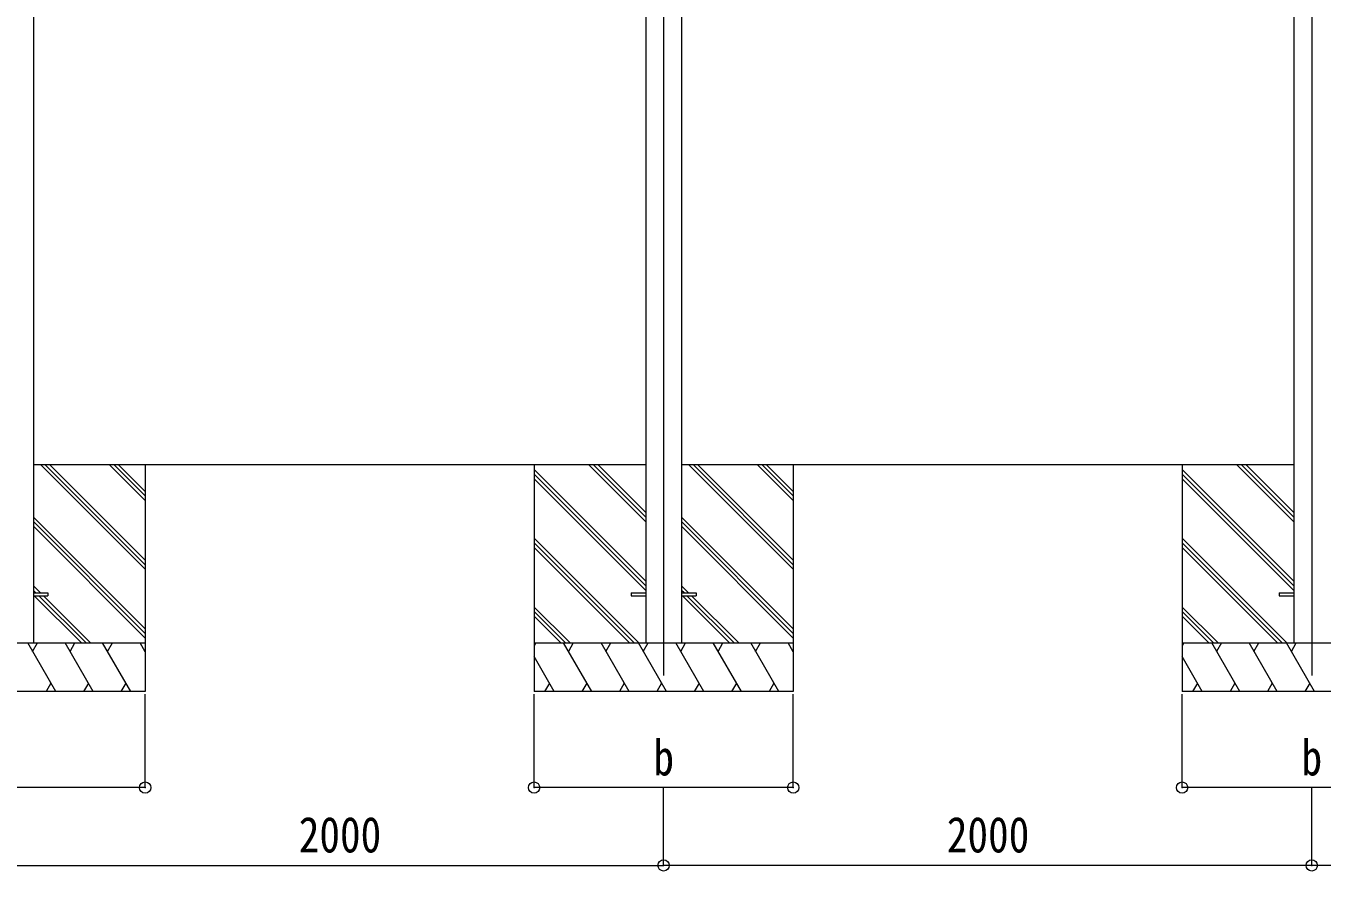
# Model space of a CAD drawing. Units: millimetres at full size. Extents: x -9783 to 9892, y -6828 to 6752.
# Drawn here: x 3009 to 7009, y -3101 to -493 of the extents above; entities that cross this region are included whole.
import ezdxf
from ezdxf.enums import TextEntityAlignment as Align

# ---------------------------------------------------------------- set-up
doc = ezdxf.new("R2010")
doc.units = ezdxf.units.MM
doc.header["$LTSCALE"] = 35
doc.header["$PDMODE"] = 32
doc.header["$PDSIZE"] = 35
for name, color, linetype, lineweight in [('0-0_0', 7, 'Continuous', 9), ('0-1_本体', 4, 'Continuous', 9), ('0-2_部品', 7, 'Continuous', 9), ('0-8_PARTS2', 2, 'Continuous', 9), ('0-A_寸法', 6, 'Continuous', 9)]:
    doc.layers.add(name, color=color, linetype=linetype, lineweight=lineweight)
doc.styles.add('ＭＳ ゴシック', font='')
doc.styles.get('ＭＳ ゴシック').set_extended_font_data('MS Gothic')

msp = doc.modelspace()

# ---------------------------------------------------------------- linework, layer by layer
at = {"layer": '0-0_0'}
for p, q in [((4921.73, -1847.05), (3031.73, -1847.05)), ((3376.73, -2169.51), (3054.27, -1847.05)), ((3376.73, -2155.37), (3068.41, -1847.05)), ((3376.73, -2141.23), (3082.55, -1847.05)), ((3376.73, -1957.38), (3266.4, -1847.05)), ((3376.73, -1943.24), (3280.54, -1847.05)), ((3376.73, -1929.1), (3294.68, -1847.05)), ((3376.73, -1847.05), (3376.73, -2547.05)), ((4576.73, -1847.05), (4576.73, -2547.05)), ((4921.73, -2206.73), (4576.73, -1861.73)), ((4921.73, -2220.87), (4576.73, -1875.87)), ((4921.73, -2022.88), (4745.9, -1847.05)), ((4921.73, -2008.74), (4760.04, -1847.05)), ((4921.73, -1994.6), (4774.18, -1847.05)), ((6921.73, -1847.05), (5031.73, -1847.05)), ((5376.73, -2169.51), (5054.27, -1847.05)), ((5376.73, -2155.37), (5068.41, -1847.05)), ((5376.73, -2141.23), (5082.55, -1847.05)), ((5376.73, -1957.38), (5266.4, -1847.05)), ((5376.73, -1943.24), (5280.54, -1847.05)), ((5376.73, -1929.1), (5294.68, -1847.05)), ((5376.73, -1847.05), (5376.73, -2547.05)), ((6576.73, -1847.05), (6576.73, -2547.05)), ((6921.73, -2206.73), (6576.73, -1861.73)), ((6921.73, -2220.87), (6576.73, -1875.87)), ((6921.73, -2022.88), (6745.9, -1847.05)), ((6921.73, -2008.74), (6760.04, -1847.05)), ((6921.73, -1994.6), (6774.18, -1847.05)), ((4921.73, -2235.01), (4576.73, -1890.02)), ((6921.73, -2235.01), (6576.73, -1890.02)), ((3376.73, -2353.36), (3031.73, -2008.36)), ((3376.73, -2367.5), (3031.73, -2022.51)), ((3376.73, -2381.65), (3031.73, -2036.65)), ((5376.73, -2353.36), (5031.73, -2008.36)), ((5376.73, -2367.5), (5031.73, -2022.51)), ((5376.73, -2381.65), (5031.73, -2036.65)), ((4899.92, -2397.05), (4576.73, -2073.86)), ((6899.92, -2397.05), (6576.73, -2073.86)), ((4885.78, -2397.05), (4576.73, -2088.01)), ((4871.64, -2397.05), (4576.73, -2102.15)), ((6885.78, -2397.05), (6576.73, -2088.01)), ((6871.64, -2397.05), (6576.73, -2102.15)), ((3053.79, -2242.55), (3031.73, -2220.5)), ((3039.65, -2242.55), (3031.73, -2234.64)), ((5053.79, -2242.55), (5031.73, -2220.5)), ((5039.65, -2242.55), (5031.73, -2234.64)), ((3180, -2397.05), (3034.5, -2251.55)), ((3194.15, -2397.05), (3048.65, -2251.55)), ((3208.29, -2397.05), (3062.79, -2251.55)), ((5180, -2397.05), (5034.5, -2251.55)), ((5194.15, -2397.05), (5048.65, -2251.55)), ((5208.29, -2397.05), (5062.79, -2251.55)), ((4687.79, -2397.05), (4576.73, -2285.99)), ((4673.65, -2397.05), (4576.73, -2300.14)), ((4659.5, -2397.05), (4576.73, -2314.28)), ((6687.79, -2397.05), (6576.73, -2285.99)), ((6673.65, -2397.05), (6576.73, -2300.14)), ((6659.5, -2397.05), (6576.73, -2314.28)), ((2576.73, -2397.05), (3376.73, -2397.05)), ((3101.04, -2547.05), (3014.44, -2397.05)), ((3029.44, -2423.03), (3044.44, -2397.05)), ((3216.51, -2547.05), (3129.91, -2397.05)), ((3144.91, -2423.04), (3159.91, -2397.05)), ((3331.98, -2547.05), (3245.38, -2397.05)), ((3260.38, -2423.03), (3275.38, -2397.05)), ((3376.73, -2424.56), (3360.85, -2397.05)), ((4576.73, -2397.05), (5376.73, -2397.05)), ((4582.56, -2397.05), (4576.73, -2407.15)), ((4754.63, -2547.05), (4668.03, -2397.05)), ((4698.03, -2397.05), (4683.03, -2423.03)), ((4870.1, -2547.05), (4783.5, -2397.05)), ((4798.5, -2423.03), (4813.5, -2397.05)), ((4985.57, -2547.05), (4898.97, -2397.05)), ((4913.97, -2423.03), (4928.97, -2397.05)), ((5101.04, -2547.05), (5014.44, -2397.05)), ((5029.44, -2423.03), (5044.44, -2397.05)), ((5216.51, -2547.05), (5129.91, -2397.05)), ((5144.91, -2423.04), (5159.91, -2397.05)), ((5331.98, -2547.05), (5245.38, -2397.05)), ((5260.38, -2423.03), (5275.38, -2397.05)), ((5376.73, -2424.56), (5360.85, -2397.05)), ((6576.73, -2397.05), (7376.73, -2397.05)), ((6582.56, -2397.05), (6576.73, -2407.15)), ((6754.63, -2547.05), (6668.03, -2397.05)), ((6698.03, -2397.05), (6683.03, -2423.03)), ((6870.1, -2547.05), (6783.5, -2397.05)), ((6798.5, -2423.03), (6813.5, -2397.05)), ((6985.57, -2547.05), (6898.97, -2397.05)), ((6913.97, -2423.03), (6928.97, -2397.05)), ((4639.16, -2547.05), (4576.73, -2438.92)), ((6639.16, -2547.05), (6576.73, -2438.92)), ((3376.73, -2547.05), (2576.73, -2547.05)), ((3086.04, -2521.07), (3071.04, -2547.05)), ((3201.51, -2521.07), (3186.52, -2547.05)), ((3316.98, -2521.07), (3301.99, -2547.05)), ((5376.73, -2547.05), (4576.73, -2547.05)), ((4624.16, -2521.07), (4609.17, -2547.05)), ((4739.63, -2521.07), (4724.64, -2547.05)), ((4855.1, -2521.07), (4840.1, -2547.05)), ((4970.57, -2521.07), (4955.57, -2547.05)), ((5086.04, -2521.07), (5071.04, -2547.05)), ((5201.51, -2521.07), (5186.52, -2547.05)), ((5316.98, -2521.07), (5301.99, -2547.05)), ((7376.73, -2547.05), (6576.73, -2547.05)), ((6624.16, -2521.07), (6609.17, -2547.05)), ((6739.63, -2521.07), (6724.64, -2547.05)), ((6855.1, -2521.07), (6840.1, -2547.05)), ((6970.57, -2521.07), (6955.57, -2547.05))]:
    msp.add_line(p, q, dxfattribs=at)
at = {"layer": '0-1_本体'}
for p, q in [((3031.73, 482.95), (3031.73, -2397.05)), ((4921.73, 482.95), (4921.73, -2397.05)), ((5031.73, 482.95), (5031.73, -2397.05)), ((6921.73, 482.95), (6921.73, -2397.05))]:
    msp.add_line(p, q, dxfattribs=at)
at = {"layer": '0-2_部品', "color": 4}
for p, q in [((3031.73, -2242.55), (3076.73, -2242.55)), ((3031.73, -2251.55), (3076.73, -2251.55)), ((3076.73, -2242.55), (3076.73, -2251.55)), ((4876.73, -2242.55), (4876.73, -2251.55)), ((4876.73, -2242.55), (4921.73, -2242.55)), ((4876.73, -2251.55), (4921.73, -2251.55)), ((5031.73, -2242.55), (5076.73, -2242.55)), ((5031.73, -2251.55), (5076.73, -2251.55)), ((5076.73, -2242.55), (5076.73, -2251.55)), ((6876.73, -2242.55), (6876.73, -2251.55)), ((6876.73, -2242.55), (6921.73, -2242.55)), ((6876.73, -2251.55), (6921.73, -2251.55))]:
    msp.add_line(p, q, dxfattribs=at)
at = {"layer": '0-8_PARTS2'}
for p, q in [((4976.73, 449.08), (4976.73, -2497.05)), ((6976.73, 449.08), (6976.73, -2497.05))]:
    msp.add_line(p, q, dxfattribs=at)
at = {"layer": '0-A_寸法'}
for p, q in [((3376.73, -2843.44), (3376.73, -2554.47)), ((4576.73, -2843.44), (4576.73, -2554.47)), ((5376.73, -2843.44), (5376.73, -2554.47)), ((6576.73, -2843.44), (6576.73, -2554.47)), ((3376.73, -2843.44), (2576.73, -2843.44)), ((5376.73, -2843.44), (4576.73, -2843.44)), ((4976.73, -3083.42), (4976.73, -2843.44)), ((7376.73, -2843.44), (6576.73, -2843.44)), ((6976.73, -3083.42), (6976.73, -2843.44)), ((2976.73, -3083.42), (4976.73, -3083.42)), ((6976.73, -3083.42), (4976.73, -3083.42)), ((7860.73, -3083.42), (6976.73, -3083.42))]:
    msp.add_line(p, q, dxfattribs=at)
for p in [(3376.73, -2843.44), (4576.73, -2843.44), (5376.73, -2843.44), (6576.73, -2843.44), (4976.73, -3083.42), (6976.73, -3083.42)]:
    msp.add_point(p, dxfattribs=at)

# ---------------------------------------------------------------- texts
at = {"layer": '0-A_寸法', "color": 7, "style": 'ＭＳ ゴシック', "width": 0.85}
for s, p in [('b', (4945.23, -2838.44)), ('b', (6945.23, -2838.44)), ('2000', (3850.73, -3076.42)), ('2000', (5850.73, -3076.42))]:
    msp.add_text(s, height=110, dxfattribs=at).set_placement(p, align=Align.BOTTOM_LEFT)

doc.saveas('drawing.dxf')
